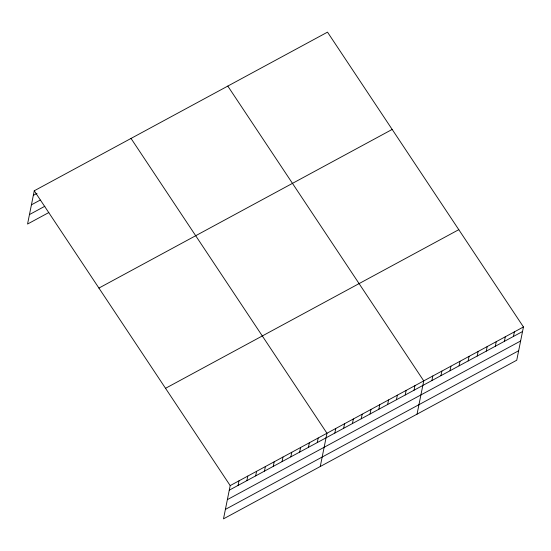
<?xml version="1.0" encoding="UTF-8"?>
<svg xmlns="http://www.w3.org/2000/svg" width="551" height="551" viewBox="0 0 551 551"><rect width="100%" height="100%" fill="white"/><g stroke="black" fill="none" stroke-linecap="round" stroke-linejoin="round"><path stroke-width="0.83" d="M34.258 190.784L230.194 485.596L223.492 518.856L516.742 360.216L523.45 326.957L327.508 32.144L34.258 190.784L27.55 224.043L48.812 212.548M238.073 485.41L238.996 480.837M246.869 480.651L247.792 476.078M255.664 475.892L256.587 471.319M264.466 471.133L265.389 466.559M273.262 466.373L274.184 461.8M282.057 461.614L282.98 457.041M290.859 456.855L291.782 452.281M299.654 452.095L300.577 447.522M308.45 447.336L309.373 442.763M317.252 442.577L318.175 438.004M320.262 466.504L326.97 433.244L131.028 138.432M334.843 433.058L335.766 428.485M343.645 428.299L344.568 423.726M352.44 423.54L353.363 418.967M361.236 418.781L362.159 414.207M370.038 414.021L370.961 409.448M378.833 409.262L379.756 404.689M387.628 404.503L388.551 399.93M396.431 399.744L397.354 395.17M405.226 394.984L406.149 390.411M414.021 390.225L414.944 385.652M417.038 414.152L423.747 380.893L227.804 86.08M431.888 380.562L432.81 375.989M440.952 375.658L441.874 371.085M450.015 370.754L450.938 366.181M459.079 365.85L460.002 361.277M468.143 360.946L469.066 356.373M477.207 356.042L478.13 351.469M486.271 351.145L487.194 346.565M495.335 346.242L496.258 341.661M504.399 341.338L505.322 336.757M513.463 336.434L514.386 331.86M33.335 195.364L37 193.38M31.428 204.827L40.223 200.068M29.458 214.58L44.851 206.253M98.918 288.077L392.167 129.43M165.534 388.31L458.79 229.664M230.194 485.596L523.45 326.957M229.271 490.17L522.527 331.53M227.363 499.64L520.619 340.993M225.4 509.393L518.649 350.746"/></g></svg>
